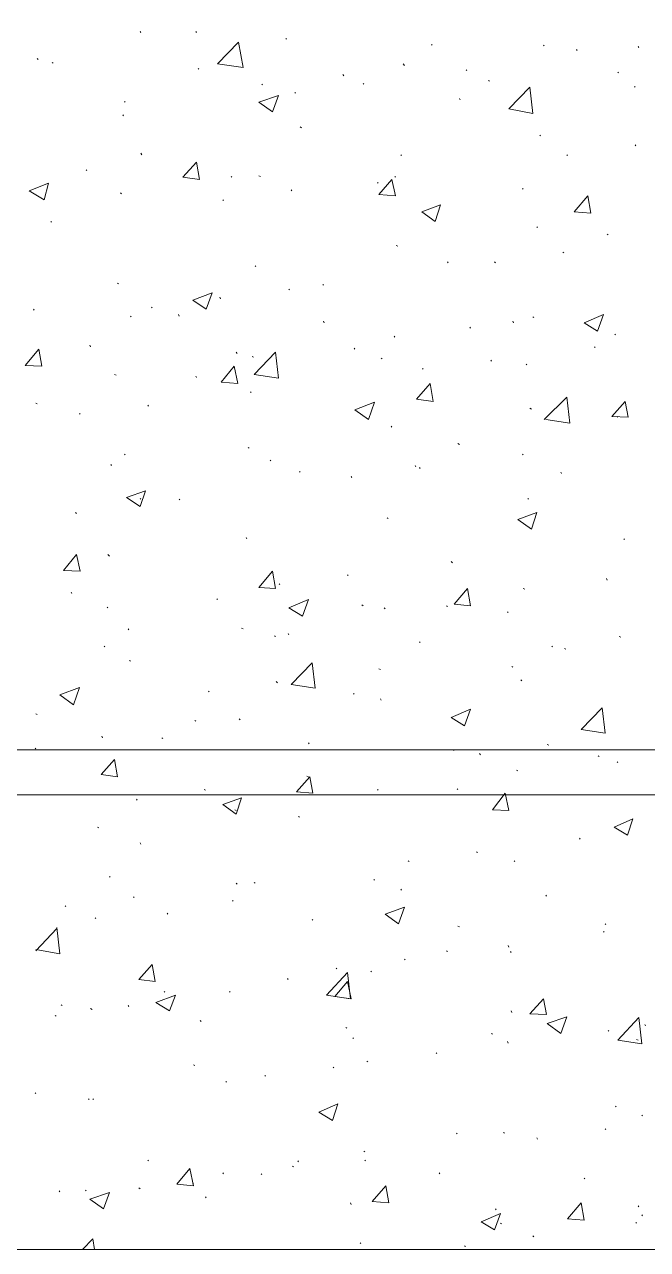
# Model space of a CAD drawing. Header units: millimetres. Extents: x 2928 to 3112, y 1220 to 1280.
# Drawn here: x 2968.837 to 2970.219, y 1240.79 to 1243.511 of the extents above; entities that cross this region are included whole.
import ezdxf

# ---------------------------------------------------------------- set-up
doc = ezdxf.new("R2010")
doc.units = ezdxf.units.MM

msp = doc.modelspace()

# ---------------------------------------------------------------- linework, layer by layer
at = {"color": 253, "linetype": 'Continuous', "lineweight": 5, "true_color": 0x9a9a9a}
for points in [[(2940.97965, 1262.56226), (2981.54689, 1262.56226), (2981.54689, 1240.79028), (2940.97965, 1240.79028)], [(2941.98633, 1261.55224), (2980.53854, 1261.55224), (2980.53854, 1241.8003), (2941.98633, 1241.8003)]]:
    msp.add_lwpolyline(points, close=True, dxfattribs=at)
msp.add_lwpolyline([(2961.3116, 1241.9003), (2980.43854, 1241.9003), (2980.43854, 1247.74538), (2972.27343, 1247.74538), (2972.27343, 1256.61384), (2980.43854, 1256.61384), (2980.43854, 1261.45224), (2961.3116, 1261.45224), (2961.3116, 1249.1904)], dxfattribs=at)
at = {"color": 92, "linetype": 'Continuous', "lineweight": 13, "true_color": 0x00b800}
for points in [[(2969.09505, 1243.49365), (2969.09338, 1243.49532), (2969.09338, 1243.49532)], [(2969.21838, 1243.49365), (2969.21672, 1243.49532), (2969.21672, 1243.49532)], [(2969.26505, 1243.42365), (2969.31172, 1243.47199), (2969.31172, 1243.47199)], [(2969.32172, 1243.41532), (2969.31172, 1243.47199), (2969.31172, 1243.47199)], [(2969.41839, 1243.47865), (2969.41672, 1243.48032), (2969.41672, 1243.48032)], [(2969.74172, 1243.46532), (2969.74006, 1243.46699), (2969.74006, 1243.46699)], [(2969.99006, 1243.46365), (2969.98839, 1243.46532), (2969.98839, 1243.46532)], [(2970.06339, 1243.45365), (2970.06173, 1243.45532), (2970.06173, 1243.45532)], [(2970.20006, 1243.46032), (2970.1984, 1243.46199), (2970.1984, 1243.46199)], [(2968.86671, 1243.43365), (2968.86504, 1243.43532), (2968.86504, 1243.43532)], [(2968.90004, 1243.42532), (2968.89838, 1243.42699), (2968.89838, 1243.42699)], [(2969.22338, 1243.41199), (2969.22172, 1243.41365), (2969.22172, 1243.41365)], [(2969.26505, 1243.42365), (2969.32172, 1243.41532), (2969.32172, 1243.41532)], [(2969.68006, 1243.42032), (2969.67672, 1243.42365), (2969.67672, 1243.42365)], [(2969.54505, 1243.39699), (2969.54339, 1243.40032), (2969.54339, 1243.40032)], [(2969.81839, 1243.40865), (2969.81672, 1243.41032), (2969.81672, 1243.41032)], [(2969.86839, 1243.38532), (2969.86673, 1243.38698), (2969.86673, 1243.38698)], [(2970.15506, 1243.40365), (2970.1534, 1243.40532), (2970.1534, 1243.40532)], [(2969.36505, 1243.37698), (2969.36338, 1243.37865), (2969.36338, 1243.37865)], [(2969.43839, 1243.35865), (2969.43672, 1243.36032), (2969.43672, 1243.36032)], [(2969.59005, 1243.37865), (2969.58839, 1243.38032), (2969.58839, 1243.38032)], [(2969.91173, 1243.32365), (2969.95839, 1243.37198), (2969.95839, 1243.37198)], [(2969.96506, 1243.31365), (2969.95839, 1243.37198), (2969.95839, 1243.37198)], [(2970.19173, 1243.37198), (2970.19006, 1243.37365), (2970.19006, 1243.37365)], [(2969.06005, 1243.33865), (2969.05838, 1243.34032), (2969.05838, 1243.34032)], [(2969.35672, 1243.33865), (2969.40005, 1243.35365), (2969.40005, 1243.35365)], [(2969.35672, 1243.33865), (2969.38672, 1243.31698), (2969.38672, 1243.31698)], [(2969.38672, 1243.31698), (2969.40005, 1243.35365), (2969.40005, 1243.35365)], [(2969.80339, 1243.34365), (2969.80172, 1243.34698), (2969.80172, 1243.34698)], [(2969.05671, 1243.30865), (2969.05505, 1243.31032), (2969.05505, 1243.31032)], [(2969.91173, 1243.32365), (2969.96506, 1243.31365), (2969.96506, 1243.31365)], [(2969.45172, 1243.28198), (2969.44839, 1243.28365), (2969.44839, 1243.28365)], [(2969.98173, 1243.26365), (2969.98006, 1243.26532), (2969.98006, 1243.26532)], [(2969.09671, 1243.22198), (2969.09505, 1243.22532), (2969.09505, 1243.22532)], [(2969.67339, 1243.22032), (2969.67172, 1243.22198), (2969.67172, 1243.22198)], [(2970.04173, 1243.22032), (2970.04006, 1243.22198), (2970.04006, 1243.22198)], [(2970.1934, 1243.24198), (2970.19173, 1243.24365), (2970.19173, 1243.24365)], [(2969.18838, 1243.17198), (2969.21838, 1243.20532), (2969.21838, 1243.20532)], [(2969.22505, 1243.16698), (2969.21838, 1243.20532), (2969.21838, 1243.20532)], [(2968.97505, 1243.18698), (2968.97338, 1243.18865), (2968.97338, 1243.18865)], [(2969.18838, 1243.17198), (2969.22505, 1243.16698), (2969.22505, 1243.16698)], [(2969.29672, 1243.17198), (2969.29505, 1243.17365), (2969.29505, 1243.17365)], [(2969.36005, 1243.17365), (2969.35672, 1243.17532), (2969.35672, 1243.17532)], [(2969.62339, 1243.13365), (2969.65172, 1243.16698), (2969.65172, 1243.16698)], [(2969.66006, 1243.13031), (2969.65172, 1243.16698), (2969.65172, 1243.16698)], [(2969.66006, 1243.17198), (2969.65839, 1243.17365), (2969.65839, 1243.17365)], [(2968.84671, 1243.14198), (2968.89004, 1243.15865), (2968.89004, 1243.15865)], [(2968.84671, 1243.14198), (2968.88004, 1243.12198), (2968.88004, 1243.12198)], [(2968.88004, 1243.12198), (2968.89004, 1243.15865), (2968.89004, 1243.15865)], [(2969.43005, 1243.14198), (2969.42839, 1243.14365), (2969.42839, 1243.14365)], [(2969.62172, 1243.15865), (2969.62005, 1243.16031), (2969.62005, 1243.16031)], [(2969.94339, 1243.14531), (2969.94173, 1243.14698), (2969.94173, 1243.14698)], [(2969.05171, 1243.13531), (2969.05005, 1243.13698), (2969.05005, 1243.13698)], [(2969.27838, 1243.12031), (2969.27672, 1243.12198), (2969.27672, 1243.12198)], [(2969.62339, 1243.13365), (2969.66006, 1243.13031), (2969.66006, 1243.13031)], [(2970.05673, 1243.09531), (2970.08673, 1243.13031), (2970.08673, 1243.13031)], [(2970.09339, 1243.09198), (2970.08673, 1243.13031), (2970.08673, 1243.13031)], [(2969.71839, 1243.09531), (2969.76006, 1243.11031), (2969.76006, 1243.11031)], [(2969.71839, 1243.09531), (2969.74839, 1243.07365), (2969.74839, 1243.07365)], [(2969.74839, 1243.07365), (2969.76006, 1243.11031), (2969.76006, 1243.11031)], [(2970.05673, 1243.09531), (2970.09339, 1243.09198), (2970.09339, 1243.09198)], [(2968.89671, 1243.07198), (2968.89504, 1243.07365), (2968.89504, 1243.07365)], [(2969.97506, 1243.06031), (2969.97339, 1243.06198), (2969.97339, 1243.06198)], [(2970.13173, 1243.04365), (2970.13006, 1243.04531), (2970.13006, 1243.04531)], [(2969.66506, 1243.01865), (2969.66172, 1243.02031), (2969.66172, 1243.02031)], [(2970.03339, 1243.00365), (2970.03173, 1243.00531), (2970.03173, 1243.00531)], [(2969.77672, 1242.98198), (2969.77506, 1242.98365), (2969.77506, 1242.98365)], [(2969.88173, 1242.98198), (2969.88006, 1242.98365), (2969.88006, 1242.98365)], [(2969.35005, 1242.97365), (2969.34838, 1242.97531), (2969.34838, 1242.97531)], [(2969.04505, 1242.93531), (2969.04338, 1242.93698), (2969.04338, 1242.93698)], [(2969.42505, 1242.92198), (2969.42339, 1242.92364), (2969.42339, 1242.92364)], [(2969.50005, 1242.93198), (2969.49839, 1242.93365), (2969.49839, 1242.93365)], [(2969.21005, 1242.89864), (2969.25338, 1242.91531), (2969.25338, 1242.91531)], [(2969.21005, 1242.89864), (2969.24005, 1242.87864), (2969.24005, 1242.87864)], [(2969.24005, 1242.87864), (2969.25338, 1242.91531), (2969.25338, 1242.91531)], [(2969.27172, 1242.90198), (2969.27005, 1242.90531), (2969.27005, 1242.90531)], [(2968.85838, 1242.87698), (2968.85671, 1242.87864), (2968.85671, 1242.87864)], [(2969.12005, 1242.88198), (2969.11838, 1242.88364), (2969.11838, 1242.88364)], [(2969.07338, 1242.86198), (2969.07171, 1242.86364), (2969.07171, 1242.86364)], [(2969.18005, 1242.86364), (2969.17838, 1242.86698), (2969.17838, 1242.86698)], [(2969.50172, 1242.84864), (2969.50005, 1242.85198), (2969.50005, 1242.85198)], [(2969.92173, 1242.84864), (2969.92006, 1242.85198), (2969.92006, 1242.85198)], [(2969.96673, 1242.86031), (2969.96506, 1242.86198), (2969.96506, 1242.86198)], [(2970.07839, 1242.84864), (2970.12173, 1242.86698), (2970.12173, 1242.86698)], [(2970.07839, 1242.84864), (2970.1084, 1242.83031), (2970.1084, 1242.83031)], [(2970.1084, 1242.83031), (2970.12173, 1242.86698), (2970.12173, 1242.86698)], [(2969.65839, 1242.81698), (2969.65672, 1242.81864), (2969.65672, 1242.81864)], [(2969.82672, 1242.83698), (2969.82506, 1242.83864), (2969.82506, 1242.83864)], [(2970.1484, 1242.82198), (2970.14673, 1242.82364), (2970.14673, 1242.82364)], [(2968.83838, 1242.75364), (2968.86838, 1242.79031), (2968.86838, 1242.79031)], [(2968.87504, 1242.75198), (2968.86838, 1242.79031), (2968.86838, 1242.79031)], [(2968.98338, 1242.79531), (2968.98171, 1242.79864), (2968.98171, 1242.79864)], [(2969.57005, 1242.79031), (2969.56839, 1242.79198), (2969.56839, 1242.79198)], [(2970.1034, 1242.79364), (2970.10173, 1242.79531), (2970.10173, 1242.79531)], [(2969.30838, 1242.78031), (2969.30672, 1242.78364), (2969.30672, 1242.78364)], [(2969.34505, 1242.77198), (2969.34172, 1242.77364), (2969.34172, 1242.77364)], [(2969.34672, 1242.73364), (2969.39338, 1242.78364), (2969.39338, 1242.78364)], [(2969.40005, 1242.72531), (2969.39338, 1242.78364), (2969.39338, 1242.78364)], [(2969.63006, 1242.76864), (2969.62839, 1242.77031), (2969.62839, 1242.77031)], [(2969.87339, 1242.76364), (2969.87173, 1242.76531), (2969.87173, 1242.76531)], [(2968.83838, 1242.75364), (2968.87504, 1242.75198), (2968.87504, 1242.75198)], [(2969.04005, 1242.73198), (2969.03671, 1242.73364), (2969.03671, 1242.73364)], [(2969.27338, 1242.71698), (2969.30172, 1242.75198), (2969.30172, 1242.75198)], [(2969.31005, 1242.71364), (2969.30172, 1242.75198), (2969.30172, 1242.75198)], [(2969.34672, 1242.73364), (2969.40005, 1242.72531), (2969.40005, 1242.72531)], [(2969.72172, 1242.74531), (2969.72006, 1242.74698), (2969.72006, 1242.74698)], [(2969.95173, 1242.75531), (2969.95006, 1242.75698), (2969.95006, 1242.75698)], [(2969.21838, 1242.72698), (2969.21672, 1242.73031), (2969.21672, 1242.73031)], [(2969.27338, 1242.71698), (2969.31005, 1242.71364), (2969.31005, 1242.71364)], [(2969.70672, 1242.67864), (2969.73672, 1242.71364), (2969.73672, 1242.71364)], [(2969.74339, 1242.67364), (2969.73672, 1242.71364), (2969.73672, 1242.71364)], [(2969.34005, 1242.69364), (2969.33838, 1242.69531), (2969.33838, 1242.69531)], [(2969.70672, 1242.67864), (2969.74339, 1242.67364), (2969.74339, 1242.67364)], [(2969.99006, 1242.63364), (2970.04006, 1242.68364), (2970.04006, 1242.68364)], [(2970.04673, 1242.62531), (2970.04006, 1242.68364), (2970.04006, 1242.68364)], [(2968.86504, 1242.66864), (2968.86171, 1242.67031), (2968.86171, 1242.67031)], [(2969.11171, 1242.66364), (2969.11005, 1242.66531), (2969.11005, 1242.66531)], [(2969.57005, 1242.65531), (2969.61339, 1242.67197), (2969.61339, 1242.67197)], [(2969.57005, 1242.65531), (2969.60005, 1242.63364), (2969.60005, 1242.63364)], [(2969.60005, 1242.63364), (2969.61339, 1242.67197), (2969.61339, 1242.67197)], [(2969.96173, 1242.65697), (2969.95839, 1242.65864), (2969.95839, 1242.65864)], [(2970.14006, 1242.64031), (2970.17006, 1242.67364), (2970.17006, 1242.67364)], [(2970.17673, 1242.63864), (2970.17006, 1242.67364), (2970.17006, 1242.67364)], [(2968.96005, 1242.64531), (2968.95838, 1242.64697), (2968.95838, 1242.64697)], [(2969.99339, 1242.63364), (2970.04673, 1242.62531), (2970.04673, 1242.62531)], [(2970.14006, 1242.64031), (2970.17673, 1242.63864), (2970.17673, 1242.63864)], [(2970.1534, 1242.63864), (2970.15173, 1242.64031), (2970.15173, 1242.64031)], [(2969.65172, 1242.61697), (2969.65006, 1242.61864), (2969.65006, 1242.61864)], [(2969.33505, 1242.57031), (2969.33338, 1242.57197), (2969.33338, 1242.57197)], [(2969.80172, 1242.57864), (2969.79839, 1242.58031), (2969.79839, 1242.58031)], [(2969.06005, 1242.55531), (2969.05838, 1242.55697), (2969.05838, 1242.55697)], [(2969.38338, 1242.54197), (2969.38172, 1242.54364), (2969.38172, 1242.54364)], [(2969.94339, 1242.55531), (2969.94173, 1242.55697), (2969.94173, 1242.55697)], [(2969.03005, 1242.53197), (2969.02838, 1242.53364), (2969.02838, 1242.53364)], [(2969.44839, 1242.51697), (2969.44672, 1242.51864), (2969.44672, 1242.51864)], [(2969.70506, 1242.52864), (2969.70339, 1242.53197), (2969.70339, 1242.53197)], [(2969.71506, 1242.52531), (2969.71339, 1242.52697), (2969.71339, 1242.52697)], [(2970.02839, 1242.51364), (2970.02673, 1242.51697), (2970.02673, 1242.51697)], [(2969.56339, 1242.50531), (2969.56172, 1242.50697), (2969.56172, 1242.50697)], [(2969.06338, 1242.4603), (2969.10505, 1242.47531), (2969.10505, 1242.47531)], [(2969.06338, 1242.4603), (2969.09338, 1242.4403), (2969.09338, 1242.4403)], [(2969.09338, 1242.4403), (2969.10505, 1242.47531), (2969.10505, 1242.47531)], [(2969.09505, 1242.45697), (2969.09338, 1242.45864), (2969.09338, 1242.45864)], [(2969.18172, 1242.4553), (2969.18005, 1242.45697), (2969.18005, 1242.45697)], [(2969.95506, 1242.45697), (2969.95339, 1242.45864), (2969.95339, 1242.45864)], [(2968.95171, 1242.4253), (2968.95005, 1242.42697), (2968.95005, 1242.42697)], [(2969.64339, 1242.41364), (2969.64172, 1242.4153), (2969.64172, 1242.4153)], [(2969.93173, 1242.41197), (2969.97339, 1242.42697), (2969.97339, 1242.42697)], [(2969.93173, 1242.41197), (2969.96173, 1242.3903), (2969.96173, 1242.3903)], [(2969.96173, 1242.3903), (2969.97339, 1242.42697), (2969.97339, 1242.42697)], [(2969.33005, 1242.36864), (2969.32838, 1242.37197), (2969.32838, 1242.37197)], [(2970.1684, 1242.36697), (2970.16673, 1242.36864), (2970.16673, 1242.36864)], [(2968.92338, 1242.29864), (2968.95171, 1242.33364), (2968.95171, 1242.33364)], [(2968.96005, 1242.29697), (2968.95171, 1242.33364), (2968.95171, 1242.33364)], [(2969.02505, 1242.3303), (2969.02171, 1242.33364), (2969.02171, 1242.33364)], [(2968.92338, 1242.29864), (2968.96005, 1242.29697), (2968.96005, 1242.29697)], [(2969.35672, 1242.2603), (2969.38672, 1242.29697), (2969.38672, 1242.29697)], [(2969.39338, 1242.25864), (2969.38672, 1242.29697), (2969.38672, 1242.29697)], [(2969.78672, 1242.3153), (2969.78339, 1242.31864), (2969.78339, 1242.31864)], [(2969.40339, 1242.26697), (2969.40172, 1242.26864), (2969.40172, 1242.26864)], [(2969.55505, 1242.28697), (2969.55339, 1242.28864), (2969.55339, 1242.28864)], [(2970.13006, 1242.27697), (2970.1284, 1242.2803), (2970.1284, 1242.2803)], [(2968.94171, 1242.24697), (2968.94005, 1242.2503), (2968.94005, 1242.2503)], [(2969.35672, 1242.2603), (2969.39338, 1242.25864), (2969.39338, 1242.25864)], [(2969.79006, 1242.22363), (2969.82006, 1242.25864), (2969.82006, 1242.25864)], [(2969.82672, 1242.2203), (2969.82006, 1242.25864), (2969.82006, 1242.25864)], [(2969.94673, 1242.25697), (2969.94339, 1242.25864), (2969.94339, 1242.25864)], [(2969.02171, 1242.2153), (2969.02005, 1242.21697), (2969.02005, 1242.21697)], [(2969.26505, 1242.23364), (2969.26338, 1242.2353), (2969.26338, 1242.2353)], [(2969.42339, 1242.2153), (2969.46672, 1242.23364), (2969.46672, 1242.23364)], [(2969.42339, 1242.2153), (2969.45339, 1242.19697), (2969.45339, 1242.19697)], [(2969.45339, 1242.19697), (2969.46672, 1242.23364), (2969.46672, 1242.23364)], [(2969.58839, 1242.2203), (2969.58505, 1242.22197), (2969.58505, 1242.22197)], [(2969.63672, 1242.21363), (2969.63506, 1242.2153), (2969.63506, 1242.2153)], [(2969.77506, 1242.21863), (2969.77339, 1242.2203), (2969.77339, 1242.2203)], [(2969.79006, 1242.22363), (2969.82672, 1242.2203), (2969.82672, 1242.2203)], [(2969.91006, 1242.2053), (2969.90839, 1242.20697), (2969.90839, 1242.20697)], [(2969.06838, 1242.16697), (2969.06671, 1242.16863), (2969.06671, 1242.16863)], [(2969.32172, 1242.16863), (2969.31838, 1242.1703), (2969.31838, 1242.1703)], [(2969.39338, 1242.15197), (2969.39172, 1242.15363), (2969.39172, 1242.15363)], [(2969.42339, 1242.1553), (2969.42172, 1242.15863), (2969.42172, 1242.15863)], [(2969.71506, 1242.13863), (2969.71339, 1242.1403), (2969.71339, 1242.1403)], [(2970.16006, 1242.1503), (2970.15673, 1242.15197), (2970.15673, 1242.15197)], [(2969.01505, 1242.12863), (2969.01338, 1242.1303), (2969.01338, 1242.1303)], [(2970.00839, 1242.12863), (2970.00673, 1242.1303), (2970.00673, 1242.1303)], [(2970.03839, 1242.12363), (2970.03506, 1242.1253), (2970.03506, 1242.1253)], [(2969.07171, 1242.09697), (2969.07005, 1242.09863), (2969.07005, 1242.09863)], [(2969.42839, 1242.0453), (2969.47505, 1242.09363), (2969.47505, 1242.09363)], [(2969.48172, 1242.03697), (2969.47505, 1242.09363), (2969.47505, 1242.09363)], [(2969.62672, 1242.07863), (2969.62339, 1242.0803), (2969.62339, 1242.0803)], [(2969.92006, 1242.08363), (2969.91839, 1242.0853), (2969.91839, 1242.0853)], [(2969.39839, 1242.04863), (2969.39505, 1242.05197), (2969.39505, 1242.05197)], [(2969.94006, 1242.05363), (2969.93839, 1242.0553), (2969.93839, 1242.0553)], [(2968.91504, 1242.02197), (2968.95838, 1242.03863), (2968.95838, 1242.03863)], [(2968.94505, 1242.0003), (2968.95838, 1242.03863), (2968.95838, 1242.03863)], [(2969.24672, 1242.02863), (2969.24505, 1242.0303), (2969.24505, 1242.0303)], [(2969.42839, 1242.0453), (2969.48172, 1242.03697), (2969.48172, 1242.03697)], [(2969.56839, 1242.02363), (2969.56672, 1242.0253), (2969.56672, 1242.0253)], [(2968.91504, 1242.02197), (2968.94505, 1242.0003), (2968.94505, 1242.0003)], [(2969.62839, 1242.0103), (2969.62672, 1242.01363), (2969.62672, 1242.01363)], [(2968.86504, 1241.97863), (2968.86171, 1241.9803), (2968.86171, 1241.9803)], [(2969.78339, 1241.97196), (2969.82672, 1241.9903), (2969.82672, 1241.9903)], [(2969.78339, 1241.97196), (2969.81339, 1241.95363), (2969.81339, 1241.95363)], [(2969.81339, 1241.95363), (2969.82672, 1241.9903), (2969.82672, 1241.9903)], [(2970.07173, 1241.9453), (2970.1184, 1241.99363), (2970.1184, 1241.99363)], [(2970.12506, 1241.93696), (2970.1184, 1241.99363), (2970.1184, 1241.99363)], [(2969.21672, 1241.96363), (2969.21505, 1241.9653), (2969.21505, 1241.9653)], [(2969.31505, 1241.96696), (2969.31338, 1241.96863), (2969.31338, 1241.96863)], [(2970.07173, 1241.9453), (2970.12506, 1241.93696), (2970.12506, 1241.93696)], [(2969.01005, 1241.92696), (2969.00838, 1241.9303), (2969.00838, 1241.9303)], [(2969.14338, 1241.9253), (2969.14171, 1241.92696), (2969.14171, 1241.92696)], [(2969.46839, 1241.91363), (2969.46672, 1241.9153), (2969.46672, 1241.9153)], [(2968.86171, 1241.90196), (2968.86004, 1241.90363), (2968.86004, 1241.90363)], [(2969.79006, 1241.89863), (2969.78839, 1241.9003), (2969.78839, 1241.9003)], [(2969.84839, 1241.88863), (2969.84672, 1241.89196), (2969.84672, 1241.89196)], [(2970.00006, 1241.9103), (2969.99673, 1241.91196), (2969.99673, 1241.91196)], [(2969.00671, 1241.8453), (2969.03671, 1241.87863), (2969.03671, 1241.87863)], [(2969.04338, 1241.8403), (2969.03671, 1241.87863), (2969.03671, 1241.87863)], [(2970.11173, 1241.8853), (2970.11006, 1241.88696), (2970.11006, 1241.88696)], [(2970.1534, 1241.87196), (2970.15173, 1241.87363), (2970.15173, 1241.87363)], [(2969.00671, 1241.8453), (2969.04338, 1241.8403), (2969.04338, 1241.8403)], [(2969.44005, 1241.80696), (2969.47005, 1241.8403), (2969.47005, 1241.8403)], [(2969.46672, 1241.8403), (2969.46339, 1241.84196), (2969.46339, 1241.84196)], [(2969.47672, 1241.80363), (2969.47005, 1241.8403), (2969.47005, 1241.8403)], [(2969.93173, 1241.85363), (2969.92839, 1241.8553), (2969.92839, 1241.8553)], [(2969.23838, 1241.8103), (2969.23505, 1241.81196), (2969.23505, 1241.81196)], [(2969.44005, 1241.80696), (2969.47672, 1241.80363), (2969.47672, 1241.80363)], [(2969.62172, 1241.8103), (2969.62005, 1241.81196), (2969.62005, 1241.81196)], [(2969.79839, 1241.81196), (2969.79672, 1241.81363), (2969.79672, 1241.81363)], [(2969.08671, 1241.78863), (2969.08505, 1241.7903), (2969.08505, 1241.7903)], [(2969.27672, 1241.77863), (2969.31838, 1241.79363), (2969.31838, 1241.79363)], [(2969.30672, 1241.75696), (2969.31838, 1241.79363), (2969.31838, 1241.79363)], [(2969.87506, 1241.76696), (2969.90339, 1241.80363), (2969.90339, 1241.80363)], [(2969.91173, 1241.7653), (2969.90339, 1241.80363), (2969.90339, 1241.80363)], [(2969.27672, 1241.77863), (2969.30672, 1241.75696), (2969.30672, 1241.75696)], [(2969.30672, 1241.7653), (2969.30338, 1241.76696), (2969.30338, 1241.76696)], [(2969.44672, 1241.75029), (2969.44505, 1241.75196), (2969.44505, 1241.75196)], [(2969.87506, 1241.76696), (2969.91173, 1241.7653), (2969.91173, 1241.7653)], [(2969.00171, 1241.72696), (2968.99838, 1241.72863), (2968.99838, 1241.72863)], [(2970.14506, 1241.72863), (2970.18673, 1241.74696), (2970.18673, 1241.74696)], [(2970.14506, 1241.72863), (2970.17506, 1241.71029), (2970.17506, 1241.71029)], [(2970.17506, 1241.71029), (2970.18673, 1241.74696), (2970.18673, 1241.74696)], [(2970.07006, 1241.70196), (2970.06839, 1241.70363), (2970.06839, 1241.70363)], [(2969.09505, 1241.69029), (2969.09338, 1241.69363), (2969.09338, 1241.69363)], [(2969.84172, 1241.67196), (2969.84006, 1241.67363), (2969.84006, 1241.67363)], [(2969.69006, 1241.65196), (2969.68839, 1241.65363), (2969.68839, 1241.65363)], [(2969.92506, 1241.65196), (2969.92339, 1241.65363), (2969.92339, 1241.65363)], [(2969.02671, 1241.61696), (2969.02505, 1241.61863), (2969.02505, 1241.61863)], [(2969.30838, 1241.60196), (2969.30672, 1241.60363), (2969.30672, 1241.60363)], [(2969.34838, 1241.60363), (2969.34672, 1241.60529), (2969.34672, 1241.60529)], [(2969.61339, 1241.61029), (2969.61172, 1241.61196), (2969.61172, 1241.61196)], [(2969.67339, 1241.58863), (2969.67172, 1241.59029), (2969.67172, 1241.59029)], [(2969.08005, 1241.57196), (2969.07838, 1241.57363), (2969.07838, 1241.57363)], [(2969.30005, 1241.56363), (2969.29838, 1241.56529), (2969.29838, 1241.56529)], [(2969.99506, 1241.57529), (2969.99339, 1241.57696), (2969.99339, 1241.57696)], [(2968.92838, 1241.55196), (2968.92671, 1241.55363), (2968.92671, 1241.55363)], [(2969.15505, 1241.53529), (2969.15338, 1241.53696), (2969.15338, 1241.53696)], [(2969.63672, 1241.53529), (2969.68006, 1241.55029), (2969.68006, 1241.55029)], [(2969.63672, 1241.53529), (2969.66672, 1241.51362), (2969.66672, 1241.51362)], [(2969.66672, 1241.51362), (2969.68006, 1241.55029), (2969.68006, 1241.55029)], [(2968.99505, 1241.52529), (2968.99338, 1241.52696), (2968.99338, 1241.52696)], [(2969.47672, 1241.52196), (2969.47505, 1241.52362), (2969.47505, 1241.52362)], [(2969.80172, 1241.50696), (2969.79839, 1241.50862), (2969.79839, 1241.50862)], [(2970.12673, 1241.51196), (2970.12506, 1241.51362), (2970.12506, 1241.51362)], [(2968.86171, 1241.45362), (2968.90838, 1241.50362), (2968.90838, 1241.50362)], [(2968.91504, 1241.44696), (2968.90838, 1241.50529), (2968.90838, 1241.50529)], [(2970.1234, 1241.49529), (2970.12173, 1241.49696), (2970.12173, 1241.49696)], [(2968.86171, 1241.45696), (2968.91504, 1241.44696), (2968.91504, 1241.44696)], [(2969.77506, 1241.45196), (2969.77339, 1241.45362), (2969.77339, 1241.45362)], [(2969.91173, 1241.46196), (2969.91006, 1241.46529), (2969.91006, 1241.46529)], [(2969.68172, 1241.43362), (2969.68006, 1241.43529), (2969.68006, 1241.43529)], [(2969.91673, 1241.45029), (2969.91506, 1241.45196), (2969.91506, 1241.45196)], [(2969.09005, 1241.39029), (2969.12005, 1241.42362), (2969.12005, 1241.42362)], [(2969.12671, 1241.38529), (2969.12005, 1241.42362), (2969.12005, 1241.42362)], [(2969.50672, 1241.35529), (2969.55339, 1241.40529), (2969.55339, 1241.40529)], [(2969.53005, 1241.41362), (2969.52839, 1241.41529), (2969.52839, 1241.41529)], [(2969.56005, 1241.34696), (2969.55339, 1241.40529), (2969.55339, 1241.40529)], [(2969.60672, 1241.40696), (2969.60505, 1241.40862), (2969.60505, 1241.40862)], [(2969.09005, 1241.39029), (2969.12671, 1241.38529), (2969.12671, 1241.38529)], [(2969.42172, 1241.39029), (2969.42005, 1241.39196), (2969.42005, 1241.39196)], [(2969.52505, 1241.35196), (2969.55339, 1241.38529), (2969.55339, 1241.38529)], [(2969.56172, 1241.34696), (2969.55339, 1241.38529), (2969.55339, 1241.38529)], [(2969.12838, 1241.33862), (2969.17172, 1241.35529), (2969.17172, 1241.35529)], [(2969.14838, 1241.36196), (2969.14671, 1241.36362), (2969.14671, 1241.36362)], [(2969.15838, 1241.32029), (2969.17172, 1241.35529), (2969.17172, 1241.35529)], [(2969.29338, 1241.36196), (2969.29172, 1241.36362), (2969.29172, 1241.36362)], [(2969.50672, 1241.35529), (2969.56005, 1241.34696), (2969.56005, 1241.34696)], [(2969.52505, 1241.35196), (2969.56172, 1241.34696), (2969.56172, 1241.34696)], [(2969.95839, 1241.31362), (2969.98839, 1241.34696), (2969.98839, 1241.34696)], [(2969.99506, 1241.31196), (2969.98839, 1241.34696), (2969.98839, 1241.34696)], [(2968.92004, 1241.33196), (2968.91838, 1241.33362), (2968.91838, 1241.33362)], [(2968.98671, 1241.32362), (2968.98338, 1241.32529), (2968.98338, 1241.32529)], [(2969.06838, 1241.33029), (2969.06671, 1241.33196), (2969.06671, 1241.33196)], [(2969.12838, 1241.33862), (2969.15838, 1241.32029), (2969.15838, 1241.32029)], [(2969.91839, 1241.31696), (2969.91673, 1241.32029), (2969.91673, 1241.32029)], [(2968.90671, 1241.30862), (2968.90504, 1241.31029), (2968.90504, 1241.31029)], [(2969.22838, 1241.29696), (2969.22672, 1241.29862), (2969.22672, 1241.29862)], [(2969.95839, 1241.31362), (2969.99506, 1241.31196), (2969.99506, 1241.31196)], [(2969.99673, 1241.29195), (2970.04006, 1241.30696), (2970.04006, 1241.30696)], [(2969.99673, 1241.29195), (2970.02673, 1241.27029), (2970.02673, 1241.27029)], [(2970.02673, 1241.27029), (2970.04006, 1241.30696), (2970.04006, 1241.30696)], [(2970.1534, 1241.25529), (2970.20006, 1241.30529), (2970.20006, 1241.30529)], [(2970.20673, 1241.24695), (2970.20006, 1241.30529), (2970.20006, 1241.30529)], [(2970.21506, 1241.28695), (2970.2134, 1241.29029), (2970.2134, 1241.29029)], [(2969.55172, 1241.28195), (2969.55005, 1241.28362), (2969.55005, 1241.28362)], [(2969.87506, 1241.26862), (2969.87339, 1241.27029), (2969.87339, 1241.27029)], [(2970.1334, 1241.27529), (2970.13173, 1241.27695), (2970.13173, 1241.27695)], [(2969.56672, 1241.25862), (2969.56505, 1241.26029), (2969.56505, 1241.26029)], [(2969.91006, 1241.24862), (2969.90839, 1241.25195), (2969.90839, 1241.25195)], [(2970.1534, 1241.25529), (2970.20673, 1241.24695), (2970.20673, 1241.24695)], [(2970.1984, 1241.25529), (2970.19506, 1241.25695), (2970.19506, 1241.25695)], [(2969.59839, 1241.20695), (2969.59672, 1241.20862), (2969.59672, 1241.20862)], [(2969.75172, 1241.22529), (2969.75006, 1241.22695), (2969.75006, 1241.22695)], [(2969.21505, 1241.19862), (2969.21172, 1241.20029), (2969.21172, 1241.20029)], [(2969.52339, 1241.19362), (2969.52172, 1241.19529), (2969.52172, 1241.19529)], [(2969.28505, 1241.16195), (2969.28338, 1241.16362), (2969.28338, 1241.16362)], [(2969.37172, 1241.17529), (2969.37005, 1241.17695), (2969.37005, 1241.17695)], [(2968.86171, 1241.13695), (2968.86004, 1241.13862), (2968.86004, 1241.13862)], [(2968.98005, 1241.12362), (2968.97838, 1241.12529), (2968.97838, 1241.12529)], [(2968.99005, 1241.12362), (2968.98838, 1241.12529), (2968.98838, 1241.12529)], [(2969.49005, 1241.09529), (2969.53172, 1241.11362), (2969.53172, 1241.11362)], [(2969.52005, 1241.07695), (2969.53172, 1241.11362), (2969.53172, 1241.11362)], [(2970.15006, 1241.10695), (2970.1484, 1241.10862), (2970.1484, 1241.10862)], [(2969.49005, 1241.09529), (2969.52005, 1241.07695), (2969.52005, 1241.07695)], [(2970.2084, 1241.08695), (2970.20673, 1241.08862), (2970.20673, 1241.08862)], [(2969.79672, 1241.04695), (2969.79506, 1241.04862), (2969.79506, 1241.04862)], [(2969.90173, 1241.04862), (2969.90006, 1241.05028), (2969.90006, 1241.05028)], [(2970.12673, 1241.05695), (2970.12506, 1241.05862), (2970.12506, 1241.05862)], [(2969.97506, 1241.03528), (2969.97339, 1241.03862), (2969.97339, 1241.03862)], [(2969.59172, 1241.00695), (2969.59005, 1241.00862), (2969.59005, 1241.00862)], [(2969.11171, 1240.98695), (2969.11005, 1240.98862), (2969.11005, 1240.98862)], [(2969.17505, 1240.93528), (2969.20338, 1240.97028), (2969.20338, 1240.97028)], [(2969.21172, 1240.93195), (2969.20338, 1240.97028), (2969.20338, 1240.97028)], [(2969.43339, 1240.97362), (2969.43172, 1240.97528), (2969.43172, 1240.97528)], [(2969.44505, 1240.98528), (2969.44339, 1240.98695), (2969.44339, 1240.98695)], [(2969.59339, 1240.98695), (2969.59172, 1240.98862), (2969.59172, 1240.98862)], [(2969.21172, 1240.93528), (2969.21005, 1240.93695), (2969.21005, 1240.93695)], [(2969.27838, 1240.95862), (2969.27672, 1240.96028), (2969.27672, 1240.96028)], [(2969.36338, 1240.95695), (2969.36172, 1240.95862), (2969.36172, 1240.95862)], [(2969.75839, 1240.95862), (2969.75672, 1240.96028), (2969.75672, 1240.96028)], [(2970.08006, 1240.94695), (2970.07839, 1240.94862), (2970.07839, 1240.94862)], [(2968.91504, 1240.91862), (2968.91338, 1240.92028), (2968.91338, 1240.92028)], [(2968.97338, 1240.92028), (2968.97171, 1240.92195), (2968.97171, 1240.92195)], [(2968.98171, 1240.90195), (2969.02505, 1240.91695), (2969.02505, 1240.91695)], [(2969.01171, 1240.88028), (2969.02505, 1240.91695), (2969.02505, 1240.91695)], [(2969.09338, 1240.92528), (2969.09005, 1240.92695), (2969.09005, 1240.92695)], [(2969.17505, 1240.93528), (2969.21172, 1240.93195), (2969.21172, 1240.93195)], [(2969.60839, 1240.89695), (2969.63839, 1240.93195), (2969.63839, 1240.93195)], [(2969.64506, 1240.89362), (2969.63839, 1240.93195), (2969.63839, 1240.93195)], [(2968.98171, 1240.90195), (2969.01171, 1240.88028), (2969.01171, 1240.88028)], [(2969.24005, 1240.90528), (2969.23838, 1240.90695), (2969.23838, 1240.90695)], [(2969.56172, 1240.89028), (2969.56005, 1240.89362), (2969.56005, 1240.89362)], [(2969.60839, 1240.89695), (2969.64506, 1240.89362), (2969.64506, 1240.89362)], [(2970.04173, 1240.85862), (2970.07173, 1240.89362), (2970.07173, 1240.89362)], [(2970.07839, 1240.85528), (2970.07173, 1240.89362), (2970.07173, 1240.89362)], [(2970.20006, 1240.88528), (2970.1984, 1240.88695), (2970.1984, 1240.88695)], [(2969.85006, 1240.85195), (2969.89339, 1240.87028), (2969.89339, 1240.87028)], [(2969.88006, 1240.83362), (2969.89339, 1240.87028), (2969.89339, 1240.87028)], [(2969.88339, 1240.87862), (2969.88173, 1240.88028), (2969.88173, 1240.88028)], [(2970.04173, 1240.85862), (2970.07839, 1240.85528), (2970.07839, 1240.85528)], [(2970.2084, 1240.86528), (2970.20673, 1240.86695), (2970.20673, 1240.86695)], [(2969.85006, 1240.85195), (2969.88006, 1240.83362), (2969.88006, 1240.83362)], [(2969.89506, 1240.84695), (2969.89339, 1240.84862), (2969.89339, 1240.84862)], [(2970.19506, 1240.84862), (2970.1934, 1240.85028), (2970.1934, 1240.85028)], [(2968.96505, 1240.79028), (2968.98838, 1240.81361), (2968.98838, 1240.81361)], [(2968.99171, 1240.79028), (2968.98838, 1240.81361), (2968.98838, 1240.81361)], [(2969.58339, 1240.80361), (2969.58172, 1240.80528), (2969.58172, 1240.80528)], [(2969.96673, 1240.81861), (2969.96506, 1240.82028), (2969.96506, 1240.82028)], [(2969.81506, 1240.79695), (2969.81339, 1240.79861), (2969.81339, 1240.79861)]]:
    msp.add_lwpolyline(points, dxfattribs=at)

doc.saveas('drawing.dxf')
